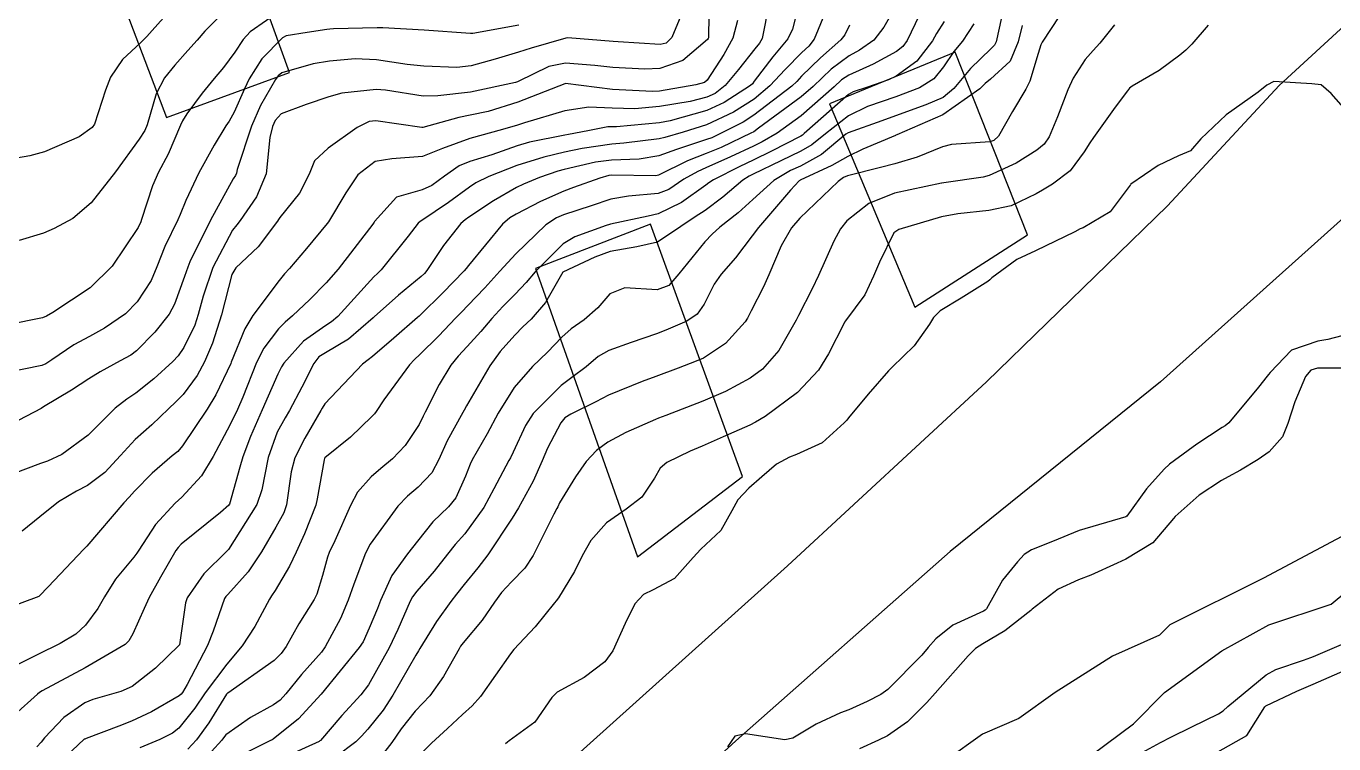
# Model space of a CAD drawing. Header units: metres. Extents: x 318500 to 325275, y 7408834 to 7428799.
# Drawn here: x 322118.6 to 322174, y 7421984.7 to 7422015.1 of the extents above; entities that cross this region are included whole.
import ezdxf

# ---------------------------------------------------------------- set-up
doc = ezdxf.new("R2010")
doc.units = ezdxf.units.M
doc.header["$MEASUREMENT"] = 0
for name, color, linetype in [('Curvas de Nivel 1m', 11, 'Continuous'), ('Curvas de Nivel 5m', 15, 'Continuous'), ('Edificações', 30, 'Continuous'), ('Hidrografia', 140, 'Continuous'), ('Vias Primárias', 230, 'Continuous')]:
    doc.layers.add(name, color=color, linetype=linetype)

msp = doc.modelspace()

# ---------------------------------------------------------------- linework, layer by layer
at = {"layer": 'Curvas de Nivel 1m', "flags": 128}
for points, elevation in [([(322147.557, 7422016.533), (322147.534, 7422014.56), (322147.527, 7422014.532), (322147.499, 7422014.499), (322146.453, 7422013.608), (322145.48, 7422013.261), (322144.843, 7422013.236), (322143.48, 7422013.306), (322142.723, 7422013.386), (322141.483, 7422013.491), (322140.776, 7422013.355), (322139.471, 7422012.711), (322139.442, 7422012.699), (322139.358, 7422012.672), (322137.464, 7422012.267), (322136.071, 7422012.103), (322135.461, 7422012.1), (322133.866, 7422012.342), (322133.464, 7422012.378), (322132.007, 7422012.227), (322131.459, 7422012.067), (322130.504, 7422011.74), (322129.448, 7422011.353), (322129.183, 7422011.065), (322129.069, 7422010.806), (322128.969, 7422010.341), (322128.806, 7422008.809), (322128.393, 7422007.827), (322127.703, 7422006.825), (322127.562, 7422006.653), (322127.384, 7422006.415), (322126.544, 7422004.842), (322126.133, 7422003.633), (322125.934, 7422002.851), (322125.784, 7422002.403), (322125.319, 7422001.457), (322125.079, 7422001.097), (322124.854, 7422000.865), (322124.044, 7422000.128), (322123.29, 7421999.523), (322122.906, 7421999.266), (322122.414, 7421998.893), (322121.268, 7421997.745), (322120.162, 7421996.926), (322119.547, 7421996.644), (322119.254, 7421996.542), (322118.093, 7421996.106)], 766), ([(322151.484, 7422016.511), (322151.097, 7422014.926), (322150.889, 7422014.519), (322150.263, 7422013.753), (322149.473, 7422012.728), (322149.392, 7422012.62), (322149.311, 7422012.542), (322148.196, 7422011.819), (322147.459, 7422011.485), (322145.919, 7422011.047), (322145.454, 7422010.968), (322143.637, 7422010.803), (322143.452, 7422010.802), (322143.274, 7422010.8), (322142.422, 7422010.63), (322141.61, 7422010.476), (322141.447, 7422010.447), (322139.961, 7422010.143), (322139.44, 7422009.991), (322138.36, 7422009.612), (322137.426, 7422009.33), (322136.983, 7422009.146), (322136.352, 7422008.711), (322135.823, 7422008.307), (322135.411, 7422008.134), (322134.33, 7422007.812), (322133.391, 7422006.784), (322133.378, 7422006.763), (322133.321, 7422006.683), (322131.86, 7422004.773), (322131.354, 7422004.196), (322130.651, 7422003.483), (322129.921, 7422002.794), (322129.61, 7422002.524), (322129.332, 7422002.252), (322128.706, 7422001.422), (322128.399, 7422000.814), (322127.813, 7421999.347), (322127.591, 7421998.825), (322127.273, 7421998.171), (322126.567, 7421996.84), (322126.071, 7421996.024), (322125.234, 7421995.118), (322125.099, 7421994.995), (322124.952, 7421994.863), (322124.122, 7421993.97), (322123.412, 7421992.878), (322123.337, 7421992.75), (322123.205, 7421992.575), (322122.432, 7421991.65), (322121.956, 7421990.898), (322121.673, 7421990.402), (322121.162, 7421989.706), (322120.752, 7421989.32), (322120.088, 7421988.926), (322119.145, 7421988.464), (322118.153, 7421987.963)], 763), ([(322150.095, 7422015.958), (322149.81, 7422014.535), (322149.699, 7422014.335), (322149.493, 7422014.097), (322148.8, 7422013.227), (322148.247, 7422012.552), (322147.811, 7422012.212), (322147.465, 7422012.054), (322146.76, 7422011.867), (322145.461, 7422011.65), (322144.417, 7422011.563), (322143.46, 7422011.59), (322142.463, 7422011.627), (322141.458, 7422011.474), (322139.746, 7422010.959), (322139.452, 7422010.864), (322138.809, 7422010.68), (322137.436, 7422010.309), (322136.269, 7422009.874), (322135.428, 7422009.546), (322134.123, 7422009.436), (322133.426, 7422009.332), (322132.691, 7422008.761), (322132.176, 7422008.001), (322131.444, 7422006.779), (322131.389, 7422006.702), (322130.516, 7422005.646), (322129.798, 7422004.796), (322129.587, 7422004.569), (322129.355, 7422004.295), (322128.245, 7422002.816), (322127.901, 7422002.252), (322127.331, 7422000.83), (322127.309, 7422000.778), (322126.673, 7421999.455), (322126.304, 7421998.845), (322125.264, 7421997.292), (322125.064, 7421997.06), (322124.833, 7421996.864), (322123.983, 7421996.138), (322123.237, 7421995.367), (322123.001, 7421995.115), (322122.779, 7421994.887), (322121.211, 7421993.051), (322121.088, 7421992.912), (322119.573, 7421991.322), (322119.216, 7421990.939), (322119.195, 7421990.924), (322119.18, 7421990.913), (322117.745, 7421990.381)], 764), ([(322160.044, 7422015.873), (322159.715, 7422014.398), (322159.65, 7422014.246), (322159.495, 7422014.092), (322158.63, 7422013.265), (322157.929, 7422012.423), (322157.466, 7422012.044), (322156.744, 7422011.722), (322155.458, 7422011.26), (322154.869, 7422011.053), (322153.451, 7422010.545), (322153.357, 7422010.481), (322152.314, 7422009.62), (322151.429, 7422009.135), (322151.002, 7422008.941), (322150.309, 7422008.527), (322149.408, 7422007.723), (322148.795, 7422007.15), (322148.02, 7422006.554), (322147.688, 7422006.256), (322147.384, 7422005.922), (322146.282, 7422004.576), (322145.862, 7422004.083), (322145.36, 7422003.898), (322143.991, 7422003.98), (322143.357, 7422003.726), (322142.844, 7422003.128), (322142.271, 7422002.631), (322141.719, 7422002.251), (322141.329, 7422001.898), (322140.714, 7422001.254), (322140.085, 7422000.658), (322139.301, 7421999.766), (322138.632, 7421998.68), (322138.16, 7421997.804), (322137.527, 7421996.696), (322137.439, 7421996.516), (322137.25, 7421996.013), (322136.842, 7421995.098), (322136.522, 7421994.707), (322135.863, 7421994.075), (322135.215, 7421993.264), (322134.789, 7421992.726), (322134.126, 7421991.806), (322133.642, 7421990.743), (322133.514, 7421990.406), (322133.162, 7421989.569), (322132.909, 7421988.999), (322132.751, 7421988.756), (322131.13, 7421986.78), (322130.173, 7421985.731), (322129.101, 7421984.878), (322129.055, 7421984.846), (322128.964, 7421984.802), (322127.727, 7421984.184)], 756), ([(322124.701, 7422015.676), (322123.977, 7422014.875), (322123.753, 7422014.621), (322123.492, 7422014.356), (322122.722, 7422013.651), (322122.222, 7422012.899), (322122.011, 7422012.352), (322121.532, 7422010.909), (322121.439, 7422010.769), (322120.889, 7422010.373), (322119.428, 7422009.731), (322118.8, 7422009.572), (322117.424, 7422009.326)], 771), ([(322129.51, 7422015.78), (322128.126, 7422014.821), (322127.828, 7422014.492), (322127.487, 7422013.963), (322127.007, 7422013.307), (322126.603, 7422012.843), (322126.094, 7422012.217), (322125.447, 7422011.351), (322125.261, 7422011.044), (322125.182, 7422010.863), (322124.653, 7422009.642), (322124.242, 7422008.872), (322123.988, 7422008.298), (322123.533, 7422006.879), (322123.496, 7422006.771), (322123.385, 7422006.53), (322122.284, 7422004.896), (322121.351, 7422003.985), (322119.778, 7422002.933), (322119.5, 7422002.775), (322119.337, 7422002.712), (322117.875, 7422002.412)], 769), ([(322146.432, 7422015.66), (322145.981, 7422014.583), (322145.741, 7422014.341), (322145.495, 7422014.278), (322143.718, 7422014.395), (322143.497, 7422014.412), (322141.578, 7422014.56), (322141.499, 7422014.556), (322140.024, 7422014.13), (322139.489, 7422013.96), (322138.507, 7422013.662), (322137.48, 7422013.378), (322136.876, 7422013.309), (322135.48, 7422013.36), (322134.773, 7422013.438), (322133.483, 7422013.637), (322132.575, 7422013.672), (322131.482, 7422013.582), (322130.8, 7422013.467), (322129.474, 7422013.078), (322129.318, 7422012.957), (322129.209, 7422012.804), (322128.563, 7422011.704), (322128.18, 7422010.819), (322127.586, 7422008.992), (322127.545, 7422008.828), (322127.508, 7422008.74), (322127.416, 7422008.596), (322126.447, 7422006.844), (322125.581, 7422005.075), (322125.49, 7422004.858), (322125.356, 7422004.461), (322124.923, 7422003.285), (322124.695, 7422002.866), (322124.099, 7422002.102), (322123.316, 7422001.309), (322123.071, 7422001.126), (322122.628, 7422000.89), (322121.775, 7422000.43), (322121.298, 7422000.132), (322120.561, 7421999.651), (322119.383, 7421998.938), (322119.279, 7421998.875), (322118.012, 7421998.214)], 767), ([(322152.444, 7422015.568), (322152.013, 7422014.502), (322151.785, 7422014.216), (322151.492, 7422013.949), (322150.778, 7422013.223), (322150.128, 7422012.53), (322149.464, 7422011.964), (322148.592, 7422011.416), (322147.453, 7422010.886), (322146.459, 7422010.575), (322145.685, 7422010.348), (322145.445, 7422010.287), (322143.944, 7422010.111), (322143.442, 7422010.068), (322142.191, 7422009.88), (322141.436, 7422009.726), (322140.57, 7422009.515), (322139.427, 7422009.157), (322138.229, 7422008.688), (322137.689, 7422008.422), (322137.413, 7422008.238), (322136.522, 7422007.59), (322135.392, 7422006.836), (322135.322, 7422006.79), (322135.246, 7422006.722), (322134.821, 7422006.165), (322133.675, 7422004.745), (322133.524, 7422004.591), (322133.365, 7422004.443), (322131.838, 7422002.773), (322131.574, 7422002.539), (322131.334, 7422002.389), (322130.386, 7422001.728), (322129.554, 7422000.798), (322129.463, 7422000.644), (322129.305, 7422000.322), (322128.641, 7421998.81), (322128.15, 7421997.694), (322127.814, 7421996.822), (322127.69, 7421996.387), (322127.257, 7421994.83), (322127.23, 7421994.784), (322126.868, 7421994.477), (322125.213, 7421993.131), (322125.078, 7421992.995), (322124.989, 7421992.862), (322124.328, 7421991.734), (322123.856, 7421990.873), (322123.644, 7421990.405), (322123.157, 7421989.337), (322122.998, 7421989.037), (322122.837, 7421988.885), (322121.14, 7421987.896), (322119.321, 7421986.928), (322119.206, 7421986.852), (322119.128, 7421986.784), (322118.149, 7421985.91)], 762), ([(322156.459, 7422015.503), (322155.943, 7422014.453), (322155.758, 7422014.195), (322155.493, 7422013.99), (322154.509, 7422013.445), (322153.478, 7422012.984), (322153.17, 7422012.789), (322152.852, 7422012.489), (322151.457, 7422011.257), (322150.449, 7422010.525), (322149.814, 7422010.164), (322149.442, 7422009.983), (322148.464, 7422009.52), (322147.428, 7422009.064), (322147.081, 7422008.909), (322146.489, 7422008.574), (322145.857, 7422008.139), (322145.411, 7422007.973), (322144.15, 7422007.867), (322143.407, 7422007.73), (322142.573, 7422007.458), (322141.396, 7422007.069), (322141.096, 7422006.943), (322140.646, 7422006.651), (322139.378, 7422005.427), (322138.703, 7422004.68), (322138.064, 7422003.985), (322137.348, 7422003.229), (322137.086, 7422002.96), (322136.838, 7422002.705), (322136.102, 7422001.938), (322135.316, 7422001.152), (322135.091, 7422000.945), (322134.878, 7422000.726), (322133.796, 7421999.244), (322133.467, 7421998.747), (322133.391, 7421998.646), (322133.287, 7421998.528), (322132.378, 7421997.659), (322131.286, 7421996.78), (322131.277, 7421996.762), (322131.259, 7421996.704), (322130.972, 7421995.045), (322130.903, 7421994.783), (322130.434, 7421993.572), (322130.073, 7421992.791), (322129.793, 7421992.203), (322129.186, 7421991.169), (322129.036, 7421990.948), (322128.945, 7421990.804), (322128.333, 7421989.642), (322127.796, 7421988.82), (322127.142, 7421988.057), (322126.227, 7421986.844), (322125.784, 7421986.186), (322125.107, 7421985.342), (322124.841, 7421985.126), (322124.309, 7421984.868), (322123.456, 7421984.515)], 759), ([(322162.394, 7422015.49), (322161.661, 7422014.378), (322161.602, 7422014.274), (322161.493, 7422013.9), (322161.135, 7422012.723), (322160.968, 7422012.385), (322160.409, 7422011.442), (322159.818, 7422010.396), (322159.624, 7422010.221), (322159.446, 7422010.16), (322157.827, 7422010.042), (322157.443, 7422009.945), (322156.368, 7422009.514), (322155.432, 7422009.236), (322154.818, 7422009.077), (322153.424, 7422008.718), (322153.258, 7422008.646), (322153.019, 7422008.486), (322151.396, 7422006.934), (322151.055, 7422006.515), (322150.616, 7422005.755), (322150.094, 7422004.529), (322149.866, 7422004.029), (322149.347, 7422003.008), (322149.185, 7422002.699), (322149.091, 7422002.542), (322148.253, 7422001.624), (322147.317, 7422001.003), (322147.009, 7422000.87), (322146.245, 7422000.576), (322145.306, 7422000.23), (322144.724, 7422000.018), (322143.298, 7421999.434), (322142.759, 7421999.162), (322141.708, 7421998.636), (322141.448, 7421998.478), (322141.284, 7421998.265), (322140.725, 7421997.191), (322140.488, 7421996.652), (322140.111, 7421995.793), (322139.496, 7421994.666), (322139.226, 7421994.23), (322138.194, 7421992.685), (322137.766, 7421992.127), (322137.191, 7421991.418), (322136.87, 7421991.018), (322136.623, 7421990.706), (322136.019, 7421989.859), (322135.319, 7421988.718), (322135.255, 7421988.613), (322135.147, 7421988.436), (322134.177, 7421986.734), (322133.756, 7421986.105), (322133.108, 7421985.305), (322132.849, 7421985.009), (322132.6, 7421984.757), (322131.741, 7421984.119)], 754), ([(322139.504, 7422015.101), (322137.555, 7422014.753), (322137.5, 7422014.745), (322137.452, 7422014.749), (322135.502, 7422014.883), (322133.745, 7422014.989), (322133.502, 7422014.99), (322131.662, 7422014.938), (322131.501, 7422014.929), (322131.369, 7422014.914), (322130.54, 7422014.79), (322129.653, 7422014.643), (322129.496, 7422014.566), (322128.627, 7422013.668), (322128.093, 7422012.821), (322127.888, 7422012.399), (322127.449, 7422011.412), (322127.236, 7422011.041), (322127.096, 7422010.835), (322126.606, 7422010.016), (322125.956, 7422008.852), (322125.402, 7422007.671), (322125.171, 7422007.084), (322125.07, 7422006.863), (322124.518, 7422005.724), (322124.18, 7422004.872), (322123.932, 7422004.297), (322123.345, 7422003.389), (322122.85, 7422002.887), (322121.961, 7422002.271), (322121.325, 7422001.925), (322120.666, 7422001.574), (322119.727, 7422000.934), (322119.481, 7422000.764), (322119.306, 7422000.693), (322117.856, 7422000.4)], 768), ([(322153.509, 7422015.104), (322153.302, 7422014.684), (322153.139, 7422014.485), (322152.277, 7422013.71), (322151.476, 7422012.937), (322151.273, 7422012.713), (322151.058, 7422012.516), (322149.457, 7422011.284), (322149.004, 7422010.995), (322148.124, 7422010.553), (322147.67, 7422010.335), (322147.445, 7422010.253), (322146.182, 7422009.836), (322145.435, 7422009.571), (322144.607, 7422009.428), (322143.432, 7422009.389), (322142.756, 7422009.3), (322141.425, 7422008.988), (322141.154, 7422008.914), (322140.385, 7422008.656), (322139.707, 7422008.374), (322139.413, 7422008.224), (322138.426, 7422007.663), (322137.394, 7422006.974), (322137.233, 7422006.861), (322137.055, 7422006.703), (322136.322, 7422005.769), (322135.614, 7422004.718), (322135.504, 7422004.583), (322135.366, 7422004.459), (322134.417, 7422003.671), (322133.379, 7422002.749), (322133.357, 7422002.732), (322133.339, 7422002.713), (322132.287, 7422001.804), (322131.317, 7422001.236), (322131.041, 7422001.056), (322130.83, 7422000.785), (322130.311, 7421999.779), (322129.792, 7421998.795), (322129.608, 7421998.474), (322129.276, 7421997.865), (322128.89, 7421996.806), (322128.62, 7421995.429), (322128.406, 7421994.812), (322127.211, 7421992.91), (322127.14, 7421992.831), (322126.163, 7421991.878), (322125.463, 7421990.856), (322125.393, 7421990.641), (322125.152, 7421988.965), (322125.134, 7421988.876), (322125.129, 7421988.86), (322124.123, 7421987.888), (322123.132, 7421987.11), (322122.65, 7421986.887), (322121.471, 7421986.559), (322121.123, 7421986.413), (322120.241, 7421985.791), (322119.422, 7421984.927), (322119.275, 7421984.751), (322119.094, 7421984.546)], 761), ([(322157.512, 7422015.261), (322157.19, 7422014.749), (322157.021, 7422014.437), (322156.358, 7422013.576), (322155.477, 7422012.942), (322155.151, 7422012.787), (322154.269, 7422012.472), (322153.664, 7422012.283), (322153.467, 7422012.166), (322151.593, 7422010.508), (322151.514, 7422010.444), (322151.448, 7422010.406), (322150.206, 7422009.761), (322149.433, 7422009.382), (322148.86, 7422009.114), (322147.748, 7422008.557), (322147.546, 7422008.43), (322147.416, 7422008.322), (322146.391, 7422007.589), (322145.398, 7422007.118), (322144.981, 7422007.012), (322143.391, 7422006.683), (322143.345, 7422006.666), (322143.198, 7422006.622), (322141.88, 7422006.14), (322141.382, 7422005.837), (322140.203, 7422004.658), (322139.822, 7422004.204), (322139.356, 7422003.711), (322138.831, 7422003.194), (322138.367, 7422002.685), (322137.892, 7422002.131), (322137.322, 7422001.495), (322136.933, 7422001.087), (322136.62, 7422000.707), (322136.127, 7421999.887), (322135.537, 7421998.718), (322135.457, 7421998.549), (322135.282, 7421998.196), (322134.698, 7421997.3), (322134.15, 7421996.737), (322133.665, 7421996.332), (322133.248, 7421995.974), (322132.67, 7421995.327), (322132.376, 7421994.763), (322131.715, 7421993.273), (322131.478, 7421992.776), (322131.405, 7421992.58), (322131.195, 7421991.81), (322130.95, 7421991.016), (322130.836, 7421990.783), (322130.196, 7421989.758), (322129.656, 7421988.795), (322129.446, 7421988.498), (322129.144, 7421988.205), (322127.184, 7421986.829), (322127.149, 7421986.81), (322127.129, 7421986.785), (322126.378, 7421985.574), (322125.853, 7421984.849), (322125.494, 7421984.454)], 758), ([(322158.769, 7422015.153), (322158.297, 7422014.418), (322157.927, 7422013.99), (322157.484, 7422013.342), (322157.078, 7422012.834), (322156.463, 7422012.445), (322155.466, 7422012.063), (322154.27, 7422011.663), (322153.458, 7422011.267), (322152.489, 7422010.494), (322151.914, 7422010.032), (322151.439, 7422009.759), (322150.599, 7422009.356), (322149.424, 7422008.786), (322149.255, 7422008.709), (322148.994, 7422008.544), (322148.146, 7422007.815), (322147.4, 7422007.256), (322146.974, 7422006.989), (322146.364, 7422006.575), (322145.383, 7422005.918), (322144.5, 7422005.722), (322143.379, 7422005.518), (322142.723, 7422005.281), (322141.37, 7422004.64), (322140.639, 7422003.362), (322140.028, 7422002.66), (322139.672, 7422002.328), (322139.33, 7422001.974), (322138.717, 7422001.281), (322138.276, 7422000.686), (322137.293, 7421998.988), (322137.195, 7421998.797), (322137.139, 7421998.702), (322136.473, 7421997.507), (322136.115, 7421996.711), (322135.817, 7421996.149), (322135.242, 7421995.538), (322134.798, 7421995.166), (322134.381, 7421994.733), (322133.214, 7421993.126), (322133.014, 7421992.753), (322132.52, 7421991.431), (322132.283, 7421990.763), (322131.951, 7421989.986), (322131.309, 7421988.778), (322131.148, 7421988.562), (322130.307, 7421987.619), (322129.633, 7421986.795), (322129.395, 7421986.528), (322129.123, 7421986.336), (322128.141, 7421985.789), (322127.103, 7421985.058), (322127.001, 7421984.932), (322126.925, 7421984.833), (322126.05, 7421983.881)], 757), ([(322164.731, 7422015.112), (322164.105, 7422014.341), (322163.819, 7422014.021), (322163.489, 7422013.641), (322162.98, 7422012.855), (322162.753, 7422012.361), (322162.317, 7422011.225), (322161.96, 7422010.372), (322161.755, 7422010.066), (322161.441, 7422009.812), (322160.559, 7422009.262), (322159.425, 7422008.734), (322159.162, 7422008.666), (322157.498, 7422008.429), (322157.42, 7422008.415), (322157.403, 7422008.414), (322155.413, 7422007.987), (322154.328, 7422007.549), (322153.395, 7422006.815), (322153.129, 7422006.484), (322152.848, 7422005.952), (322152.192, 7422004.498), (322151.919, 7422003.944), (322151.345, 7422002.811), (322151.242, 7422002.611), (322151.192, 7422002.512), (322150.511, 7422001.334), (322149.824, 7422000.532), (322149.306, 7422000.152), (322148.253, 7421999.598), (322147.296, 7421999.186), (322145.723, 7421998.583), (322145.413, 7421998.463), (322145.287, 7421998.41), (322144.034, 7421997.854), (322143.272, 7421997.443), (322142.796, 7421997.095), (322142.359, 7421996.629), (322141.905, 7421995.979), (322141.234, 7421994.88), (322141.155, 7421994.717), (322141.118, 7421994.642), (322140.99, 7421994.406), (322140.117, 7421992.656), (322139.753, 7421992.11), (322139.193, 7421991.53), (322138.776, 7421991.087), (322138.48, 7421990.681), (322137.946, 7421989.91), (322137.154, 7421988.961), (322137.039, 7421988.814), (322136.973, 7421988.702), (322136.314, 7421987.533), (322135.733, 7421986.714), (322135.443, 7421986.399), (322135.12, 7421986.061), (322134.519, 7421985.319), (322134.123, 7421984.735), (322133.675, 7421984.158)], 753), ([(322168.694, 7422015.101), (322167.996, 7422014.293), (322167.747, 7422014.045), (322167.493, 7422013.823), (322166.618, 7422013.174), (322165.473, 7422012.512), (322165.363, 7422012.43), (322165.273, 7422012.323), (322164.76, 7422011.627), (322163.834, 7422010.344), (322163.675, 7422010.118), (322163.441, 7422009.731), (322162.848, 7422008.94), (322162.106, 7422008.37), (322161.673, 7422008.12), (322161.414, 7422007.956), (322160.351, 7422007.445), (322159.403, 7422007.252), (322158.097, 7422007.116), (322157.398, 7422006.985), (322155.59, 7422006.457), (322155.389, 7422006.314), (322154.776, 7422005.066), (322154.522, 7422004.468), (322154.149, 7422003.682), (322153.342, 7422002.587), (322153.299, 7422002.522), (322153.279, 7422002.481), (322152.621, 7422001.19), (322152.188, 7422000.497), (322151.3, 7421999.55), (322149.941, 7421998.53), (322149.53, 7421998.292), (322149.284, 7421998.171), (322148.153, 7421997.675), (322147.271, 7421997.284), (322146.766, 7421997.069), (322145.765, 7421996.582), (322145.494, 7421996.349), (322145.25, 7421995.922), (322144.711, 7421995.125), (322144.056, 7421994.608), (322143.224, 7421994.031), (322142.555, 7421993.288), (322142.187, 7421992.63), (322141.862, 7421991.971), (322141.183, 7421990.863), (322141.091, 7421990.732), (322141.019, 7421990.642), (322140.19, 7421989.629), (322139.299, 7421988.668), (322139.148, 7421988.486), (322137.888, 7421986.689), (322137.526, 7421986.292), (322137.118, 7421985.916), (322136.491, 7421985.325), (322135.802, 7421984.713), (322135.454, 7421984.357)], 752), ([(322174.628, 7422011.369), (322173.903, 7422012.213), (322173.475, 7422012.57), (322173.085, 7422012.617), (322171.477, 7422012.711), (322171.171, 7422012.557), (322170.803, 7422012.257), (322169.46, 7422011.305), (322168.387, 7422010.286), (322167.95, 7422009.785), (322167.439, 7422009.567), (322166.58, 7422009.161), (322165.421, 7422008.365), (322165.402, 7422008.339), (322165.389, 7422008.32), (322164.54, 7422007.196), (322163.393, 7422006.527), (322163.269, 7422006.475), (322163.05, 7422006.355), (322161.382, 7422005.548), (322160.588, 7422005.178), (322159.536, 7422004.398), (322159.453, 7422004.315), (322159.368, 7422004.246), (322158.23, 7422003.544), (322157.349, 7422003.012), (322157.058, 7422002.72), (322156.887, 7422002.437), (322156.245, 7422001.527), (322155.312, 7422000.617), (322155.233, 7422000.539), (322155.162, 7422000.461), (322154.295, 7421999.475), (322153.462, 7421998.478), (322153.387, 7421998.38), (322153.287, 7421998.261), (322152.347, 7421997.421), (322151.266, 7421996.926), (322150.962, 7421996.818), (322150.417, 7421996.523), (322149.799, 7421995.984), (322149.244, 7421995.504), (322148.778, 7421995.003), (322148.52, 7421994.547), (322148.057, 7421993.716), (322147.214, 7421992.913), (322146.885, 7421992.565), (322146.095, 7421991.678), (322145.189, 7421991.193), (322144.789, 7421990.993), (322144.42, 7421990.601), (322144.001, 7421989.774), (322143.49, 7421988.615), (322143.145, 7421988.148), (322142.278, 7421987.49), (322141.132, 7421986.872), (322140.909, 7421986.643), (322140.176, 7421985.593), (322139.102, 7421984.812), (322139.019, 7421984.753), (322138.946, 7421984.672)], 751), ([(322174.927, 7422000.585), (322173.315, 7422000.575), (322173.04, 7422000.497), (322172.816, 7422000.225), (322172.368, 7421999.16), (322172.065, 7421998.232), (322171.84, 7421997.676), (322171.272, 7421997.037), (322170.803, 7421996.711), (322170.062, 7421996.258), (322169.545, 7421995.976), (322169.253, 7421995.828), (322168.318, 7421995.21), (322167.288, 7421994.299), (322167.229, 7421994.224), (322166.347, 7421993.18), (322165.212, 7421992.497), (322164.838, 7421992.326), (322163.729, 7421991.815), (322163.199, 7421991.623), (322162.334, 7421991.222), (322161.242, 7421990.379), (322161.207, 7421990.353), (322161.179, 7421990.329), (322160.089, 7421989.468), (322159.158, 7421988.917), (322158.839, 7421988.721), (322158.524, 7421988.409), (322157.134, 7421986.825), (322156.786, 7421986.435), (322155.957, 7421985.608), (322155.108, 7421985.019), (322154.734, 7421984.836), (322153.926, 7421984.472)], 749), ([(322165.9, 7421984.312), (322166.672, 7421984.739), (322167.11, 7421984.961), (322168.004, 7421985.4), (322169.125, 7421985.942), (322169.322, 7421986.072), (322169.527, 7421986.264), (322171.144, 7421987.594), (322171.558, 7421987.824), (322172.733, 7421988.224), (322173.039, 7421988.333), (322173.152, 7421988.38), (322174.437, 7421988.925)], 749)]:
    msp.add_lwpolyline(points, dxfattribs=dict(at, elevation=elevation))
at = {"layer": 'Curvas de Nivel 5m', "flags": 128}
for points, elevation in [([(322127.513, 7422016.16), (322126.216, 7422014.849), (322125.881, 7422014.467), (322125.488, 7422014.033), (322124.935, 7422013.409), (322124.501, 7422012.87), (322124.143, 7422012.19), (322123.77, 7422010.877), (322123.676, 7422010.639), (322123.434, 7422010.269), (322122.421, 7422008.895), (322121.4, 7422007.585), (322120.615, 7422006.922), (322119.828, 7422006.488), (322119.38, 7422006.297), (322118.343, 7422005.983)], 770), ([(322155.523, 7422016.001), (322154.962, 7422015.012), (322154.532, 7422014.47), (322153.929, 7422014.041), (322153.49, 7422013.798), (322152.731, 7422013.241), (322151.967, 7422012.503), (322151.465, 7422012.059), (322149.649, 7422010.734), (322149.451, 7422010.59), (322149.42, 7422010.57), (322149.361, 7422010.541), (322148.066, 7422009.928), (322147.437, 7422009.67), (322146.647, 7422009.357), (322145.422, 7422008.745), (322145.299, 7422008.715), (322143.422, 7422008.747), (322143.311, 7422008.732), (322142.93, 7422008.625), (322141.821, 7422008.229), (322141.412, 7422008.077), (322140.418, 7422007.642), (322139.396, 7422007.102), (322139.126, 7422006.942), (322138.809, 7422006.679), (322137.372, 7422004.93), (322137.274, 7422004.797), (322137.195, 7422004.702), (322136.292, 7422003.775), (322135.342, 7422002.836), (322135.28, 7422002.782), (322135.213, 7422002.722), (322134.217, 7422001.847), (322133.315, 7422001.076), (322133.128, 7422000.938), (322132.882, 7422000.756), (322131.293, 7421999.064), (322131.184, 7421998.888), (322131.128, 7421998.782), (322130.439, 7421997.621), (322130.019, 7421996.792), (322129.859, 7421996.186), (322129.67, 7421994.796), (322129.561, 7421994.463), (322129.221, 7421993.857), (322128.608, 7421992.809), (322128.05, 7421991.965), (322127.183, 7421991.004), (322127.097, 7421990.916), (322127.046, 7421990.832), (322126.556, 7421989.442), (322126.326, 7421988.842), (322125.464, 7421987.185), (322125.258, 7421986.858), (322125.204, 7421986.783), (322125.128, 7421986.704), (322123.949, 7421986.04), (322123.111, 7421985.641), (322122.568, 7421985.428), (322121.19, 7421984.909), (322121.126, 7421984.883), (322121.099, 7421984.872), (322120.087, 7421983.917)], 760), ([(322148.764, 7422015.295), (322148.572, 7422014.549), (322148.183, 7422013.859), (322147.473, 7422012.777), (322147.361, 7422012.672), (322146.998, 7422012.567), (322145.467, 7422012.311), (322145.16, 7422012.287), (322143.468, 7422012.378), (322141.48, 7422012.63), (322141.452, 7422012.623), (322139.462, 7422011.836), (322138.208, 7422011.445), (322137.449, 7422011.288), (322136.959, 7422011.193), (322135.441, 7422010.772), (322135.394, 7422010.767), (322133.445, 7422011.052), (322133.174, 7422011.025), (322132.666, 7422010.762), (322131.431, 7422009.895), (322130.859, 7422009.353), (322130.628, 7422008.788), (322130.217, 7422007.983), (322129.392, 7422006.961), (322129.324, 7422006.868), (322129.284, 7422006.802), (322128.473, 7422005.714), (322127.52, 7422004.828), (322127.357, 7422004.54), (322126.913, 7422002.836), (322126.531, 7422001.632), (322126.199, 7422000.847), (322125.885, 7422000.267), (322125.289, 7421999.469), (322124.986, 7421999.162), (322124.67, 7421998.866), (322123.961, 7421998.186), (322123.267, 7421997.558), (322122.641, 7421996.889), (322121.982, 7421996.166), (322121.241, 7421995.616), (322120.776, 7421995.378), (322120.017, 7421994.928), (322119.22, 7421994.287), (322118.481, 7421993.678)], 765), ([(322160.811, 7422015.086), (322160.644, 7422014.389), (322160.305, 7422013.574), (322159.476, 7422012.818), (322159.253, 7422012.624), (322159.031, 7422012.407), (322157.459, 7422011.301), (322155.516, 7422010.459), (322155.467, 7422010.443), (322155.45, 7422010.434), (322154.07, 7422009.845), (322153.436, 7422009.544), (322152.759, 7422009.161), (322151.42, 7422008.536), (322151.403, 7422008.528), (322151.376, 7422008.511), (322151.011, 7422008.113), (322149.65, 7422006.536), (322149.386, 7422006.188), (322148.677, 7422005.247), (322148.07, 7422004.553), (322147.777, 7422004.142), (322147.351, 7422003.283), (322147.049, 7422002.86), (322146.625, 7422002.571), (322145.73, 7422002.189), (322145.332, 7422002.035), (322144.259, 7422001.673), (322143.321, 7422001.326), (322142.871, 7422001.07), (322142.349, 7422000.63), (322141.756, 7422000.185), (322141.302, 7421999.841), (322140.119, 7421998.658), (322139.792, 7421998.152), (322139.265, 7421997.023), (322139.151, 7421996.782), (322139.088, 7421996.673), (322138.446, 7421995.478), (322138.023, 7421994.688), (322137.219, 7421993.572), (322136.804, 7421993.115), (322136.48, 7421992.707), (322135.926, 7421991.986), (322135.186, 7421991.145), (322135.002, 7421990.904), (322134.903, 7421990.724), (322134.382, 7421989.512), (322134.012, 7421988.737), (322133.134, 7421987.175), (322132.814, 7421986.755), (322132.009, 7421985.875), (322131.101, 7421984.822), (322131.082, 7421984.799), (322131.048, 7421984.781), (322129.715, 7421984.169)], 755), ([(322175.275, 7422002.191), (322173.756, 7422001.791), (322173.333, 7422001.725), (322172.215, 7422001.343), (322171.312, 7422000.394), (322171.246, 7422000.306), (322171.195, 7422000.242), (322170.83, 7421999.772), (322169.565, 7421998.266), (322169.413, 7421998.144), (322169.287, 7421998.066), (322168.206, 7421997.357), (322167.266, 7421996.679), (322167.051, 7421996.515), (322166.836, 7421996.304), (322166.082, 7421995.477), (322165.248, 7421994.32), (322165.2, 7421994.291), (322163.224, 7421993.705), (322162.102, 7421993.25), (322161.215, 7421992.888), (322160.9, 7421992.697), (322160.613, 7421992.386), (322159.991, 7421991.6), (322159.306, 7421990.399), (322159.247, 7421990.332), (322159.178, 7421990.298), (322157.882, 7421989.706), (322157.16, 7421989.122), (322156.83, 7421988.76), (322156.573, 7421988.439), (322155.135, 7421986.98), (322154.826, 7421986.771), (322154.256, 7421986.469), (322153.476, 7421986.125), (322153.123, 7421985.988), (322152.096, 7421985.514), (322151.106, 7421984.916), (322150.77, 7421984.85), (322149.108, 7421985.101), (322148.653, 7421984.999), (322148.335, 7421984.548)], 750), ([(322169.101, 7421984.343), (322170.328, 7421985.036), (322171.088, 7421986.241), (322171.13, 7421986.285), (322172.449, 7421986.914), (322173.14, 7421987.208), (322174.945, 7421987.991)], 750)]:
    msp.add_lwpolyline(points, dxfattribs=dict(at, elevation=elevation))
at = {"layer": 'Edificações'}
for points in [[(322124.969, 7422026.435), (322121.177, 7422025.183), (322121.617, 7422024.066), (322119.924, 7422023.457), (322124.592, 7422011.19), (322129.791, 7422013.095)], [(322157.977, 7422013.953), (322152.663, 7422011.763), (322156.279, 7422003.158), (322161.045, 7422006.225)], [(322145.085, 7422006.68), (322140.211, 7422004.804), (322144.536, 7421992.588), (322148.979, 7421995.99)]]:
    msp.add_lwpolyline(points, close=True, dxfattribs=at)
at = {"layer": 'Hidrografia'}
msp.add_lwpolyline([(322163.763, 7421984.21), (322165.525, 7421985.532), (322166.847, 7421986.853), (322169.271, 7421988.615), (322171.254, 7421989.716), (322173.898, 7421990.597), (322175.22, 7421991.698), (322176.101, 7421992.578), (322176.541, 7421993.459), (322176.541, 7421993.9), (322175.881, 7421993.9), (322174.779, 7421993.68), (322171.033, 7421991.698), (322167.068, 7421989.716), (322166.627, 7421989.275), (322164.644, 7421988.394), (322162.22, 7421986.853), (322160.678, 7421985.752), (322159.136, 7421985.091), (322157.594, 7421983.99)], dxfattribs=at)
at = {"layer": 'Vias Primárias'}
for points in [[(323715.644, 7420145.548, 0), (323709.04, 7420132.939)], [(323831.088, 7420001.787, 0), (323833.844, 7420008.443, 0.220888)], [(322115.495, 7421961.886), (322126.131, 7421970.301), (322135.971, 7421978.82), (322150.885, 7421992.212), (322159.308, 7422000), (322166.966, 7422007.447), (322171.699, 7422012.542), (322182.267, 7422022.267), (322188.348, 7422026.89), (322189.683, 7422027.618), (322191.14, 7422029.195), (322192.111, 7422031.257), (322199.757, 7422050.181), (322209.923, 7422074.384), (322219.552, 7422097.681, 0.086907), (322222.009, 7422108.745, 0.086675), (322220.29, 7422122.131, 0.277864), (322215.748, 7422126.18, 0.109052), (322211.82, 7422126.057), (322207.27, 7422124.704), (322206.533, 7422124.213)], [(322223.469, 7421951.397), (322208.231, 7421968.529), (322198.85, 7421979.404, -0.056958), (322195.664, 7421984.081), (322193.073, 7421991.264), (322190.484, 7422000), (322189.658, 7422002.84), (322189.216, 7422004.754), (322188.922, 7422007.846), (322189.142, 7422012.262), (322189.211, 7422014.033, 0.039668), (322186.486, 7422014.548, 0.211655), (322180.962, 7422012.782), (322178.087, 7422010.226), (322166.67, 7422000), (322157.775, 7421992.819), (322148.697, 7421984.808), (322133.449, 7421970.864), (322124.527, 7421962.948), (322118.991, 7421958.422)]]:
    msp.add_lwpolyline(points, format="xyb", dxfattribs=at)

doc.saveas('drawing.dxf')
